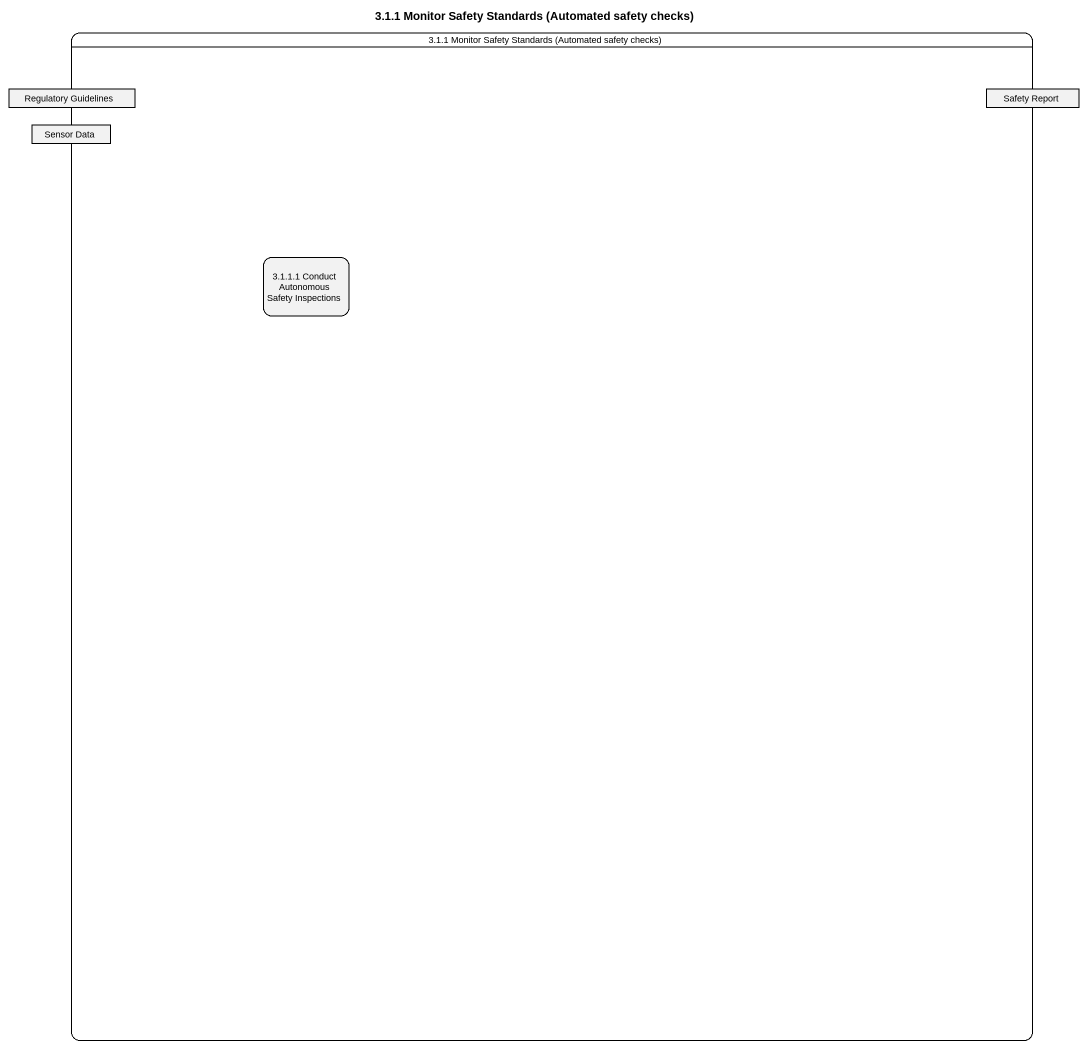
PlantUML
@startuml
title 3.1.1 Monitor Safety Standards (Automated safety checks)
hide empty description
state "3.1.1 Monitor Safety Standards (Automated safety checks)" as s3_1_1_Monitor_Safety {
  state "Regulatory Guidelines" as Regulatory_Guidelines <<object>>
  state "Sensor Data" as Sensor_Data <<object>>
  state "Safety Report" as Safety_Report <<object>>
  state "3.1.1.1 Conduct Autonomous Safety Inspections" as s3_1_1_1_Conduct_Autonomous
}
@enduml
